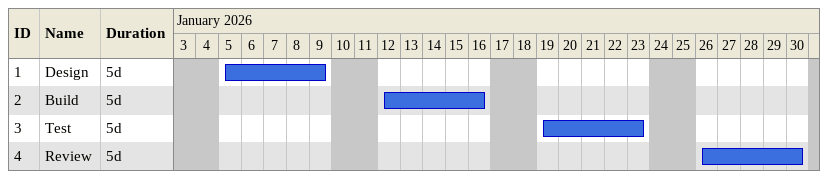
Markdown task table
| ID | Task | Duration | Start | Finish |
|---|---|---|---|---|
| 1 | Design | 5d | 2026-01-05 | 2026-01-09 |
| 2 | Build | 5d | 2026-01-12 | 2026-01-16 |
| 3 | Test | 5d | 2026-01-19 | 2026-01-23 |
| 4 | Review | 5d | 2026-01-26 | 2026-01-30 |
